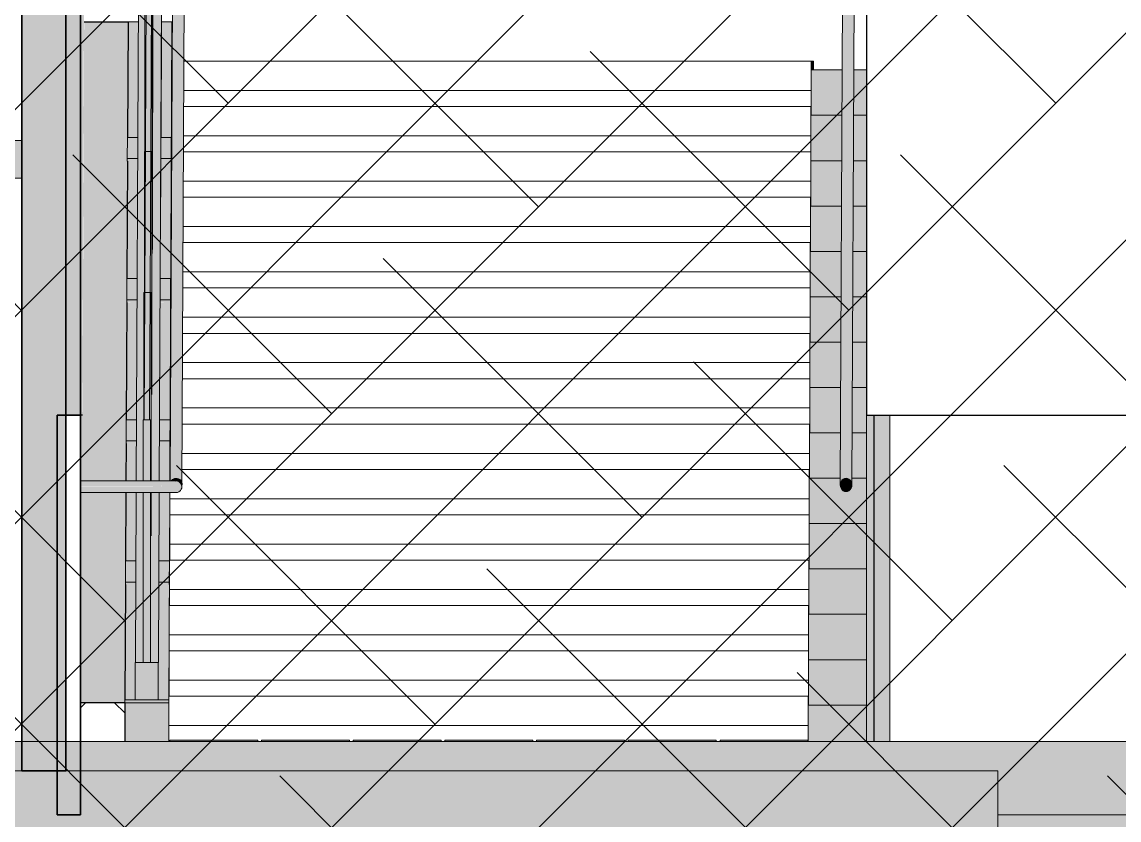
# Model space of a CAD drawing. Header units: millimetres. Extents: x 50357 to 985146, y 723188 to 1803594.
# Drawn here: x 857016 to 860766, y 730821 to 733548 of the extents above; entities that cross this region are included whole.
import ezdxf

# ---------------------------------------------------------------- set-up
doc = ezdxf.new("R2010")
doc.units = ezdxf.units.MM
doc.header["$LTSCALE"] = 3
doc.header["$MEASUREMENT"] = 0
for name, color, linetype, lineweight, true_color in [('A-FLOR', 7, 'Continuous', 5, 0x6e6e6e), ('A-FLOR-HRAL', 7, 'Continuous', 13, 0x6e6e6e), ('A-FLOR-LEVL', 7, 'Continuous', 13, 0x6e6e6e), ('A-FLOR-MCUT', 7, 'Continuous', 13, 0x6e6e6e), ('A-GENM', 7, 'Continuous', 13, 0x6e6e6e), ('A-WALL', 7, 'Continuous', 13, 0x6e6e6e), ('I-WALL', 7, 'Continuous', 25, 0x6e6e6e), ('Q-SPCQ', 7, 'Continuous', 13, 0x6e6e6e), ('S-BEAM', 7, 'Continuous', 13, 0x6e6e6e), ('S-STRS', 7, 'Continuous', 13, 0x6e6e6e)]:
    doc.layers.add(name, color=color, linetype=linetype, lineweight=lineweight, true_color=true_color)
doc.layers.add('A-WALL-PATT', color=111, linetype='Continuous', lineweight=25)
doc.layers.add('Hatch (HOR not under LTC submission)', color=252, linetype='Continuous', lineweight=35)

# ---------------------------------------------------------------- blocks, each defined once
blk = doc.blocks.new('AED_Tactile_Orientation_Line Base - AED_Tactile_Orientation_Line Base-V1-SEC D_2')
at = {"layer": 'Q-SPCQ'}
for p, q in [((-692826, 9225), (-692825.3, 9225)), ((-692826, 9220), (-692826, 9225)), ((-692825.3, 9225), (-692825.3, 9220)), ((-692825.3, 9220), (-692826, 9220))]:
    blk.add_line(p, q, dxfattribs=at)
blk = doc.blocks.new('AED_Tactile_Orientation_Line Base - AED_Tactile_Orientation_Line Base-V2-SEC D_2')
at = {"layer": 'Q-SPCQ'}
for points in [[(-694911.8, 6900), (-694718.5, 6900), (-694718.5, 6905), (-695018.5, 6905), (-695018.5, 6900), (-695002, 6900)], [(-694551.1, 6900), (-694405.2, 6900), (-694405.2, 6905), (-694705.2, 6905), (-694705.2, 6900), (-694641.3, 6900)], [(-694280.5, 6900), (-694091.9, 6900), (-694091.9, 6905), (-694391.9, 6905), (-694391.9, 6900), (-694370.7, 6900)], [(-693919.8, 6900), (-693778.5, 6900), (-693778.5, 6905), (-694078.5, 6905), (-694078.5, 6900), (-694010, 6900)], [(-693649.3, 6900), (-693465.2, 6900), (-693465.2, 6905), (-693765.2, 6905), (-693765.2, 6900), (-693739.5, 6900)], [(-693288.5, 6900), (-693151.9, 6900), (-693151.9, 6905), (-693451.9, 6905), (-693451.9, 6900), (-693378.7, 6900)], [(-693018, 6900), (-692838.5, 6900), (-692838.5, 6905), (-693138.5, 6905), (-693138.5, 6900), (-693108.2, 6900)]]:
    blk.add_hatch(color=256, dxfattribs=at).paths.add_polyline_path(points, flags=0)
for p, q in [((-695018.5, 6905), (-694718.5, 6905)), ((-695018.5, 6900), (-695018.5, 6905)), ((-694718.5, 6905), (-694717.8, 6905)), ((-694718.5, 6900), (-694718.5, 6905)), ((-694717.8, 6905), (-694717.8, 6900)), ((-694705.2, 6905), (-694405.2, 6905)), ((-694705.2, 6900), (-694705.2, 6905)), ((-694405.2, 6905), (-694404.4, 6905)), ((-694405.2, 6900), (-694405.2, 6905)), ((-694404.4, 6905), (-694404.4, 6900)), ((-694391.9, 6905), (-694091.9, 6905)), ((-694391.9, 6900), (-694391.9, 6905)), ((-694091.9, 6905), (-694091.1, 6905)), ((-694091.9, 6900), (-694091.9, 6905)), ((-694091.1, 6905), (-694091.1, 6900)), ((-694078.5, 6905), (-693778.5, 6905)), ((-694078.5, 6900), (-694078.5, 6905)), ((-693778.5, 6905), (-693777.8, 6905)), ((-693778.5, 6900), (-693778.5, 6905)), ((-693777.8, 6905), (-693777.8, 6900)), ((-693765.2, 6905), (-693465.2, 6905)), ((-693765.2, 6900), (-693765.2, 6905)), ((-693465.2, 6905), (-693464.4, 6905)), ((-693465.2, 6900), (-693465.2, 6905)), ((-693464.4, 6905), (-693464.4, 6900)), ((-693451.9, 6905), (-693151.9, 6905)), ((-693451.9, 6900), (-693451.9, 6905)), ((-693151.9, 6905), (-693151.1, 6905)), ((-693151.9, 6900), (-693151.9, 6905)), ((-693151.1, 6905), (-693151.1, 6900)), ((-693138.5, 6905), (-692838.5, 6905)), ((-693138.5, 6900), (-693138.5, 6905)), ((-692838.5, 6905), (-692837.8, 6905)), ((-692838.5, 6900), (-692838.5, 6905)), ((-692837.8, 6905), (-692837.8, 6900))]:
    blk.add_line(p, q, dxfattribs=at)
blk = doc.blocks.new('Structural Framing 8 - Structural Framing 8-3858547-SEC D_2')
at = {"layer": 'S-BEAM'}
h = blk.add_hatch(color=256, dxfattribs=at)
h.paths.add_polyline_path([(-695024.1, 7751.2), (-695024.1, 7750.8), (-695029.3, 7751)], flags=0)
h.paths.add_polyline_path([(-695022.3, 7033), (-695019.2, 7751), (-695036.7, 7751), (-695054.6, 7750.5), (-695055.7, 7517.9), (-695020.2, 7517.9), (-695020.6, 7436.7), (-695056, 7436.7), (-695057.9, 7043), (-695022.7, 7043), (-695022.7, 7033)], flags=0)
h.paths.add_polyline_path([(-695137, 7043), (-695135.9, 7342.2), (-695135.5, 7436.7), (-695170.4, 7436.7), (-695172.3, 7043)], flags=0)
h.paths.add_polyline_path([(-695135.1, 7517.9), (-695134, 7750.7), (-695169, 7750.7), (-695170.1, 7517.9), (-695136.7, 7517.9)], flags=0)
h.paths.add_polyline_path([(-695024.1, 7790.2), (-695018.8, 7790.7), (-695011.5, 9359), (-695047.1, 9359), (-695048.9, 8964.6), (-695013.9, 8964.6), (-695014.6, 8883.3), (-695049.3, 8883.3), (-695051.2, 8482.2), (-695016, 8482.2), (-695017.3, 8401.1), (-695051.5, 8400.1), (-695053.4, 8000), (-695018.1, 8000), (-695018.4, 7918.9), (-695053.8, 7918.9), (-695054.4, 7790.7), (-695030.7, 7790.3)], flags=0)
h.paths.add_polyline_path([(-695168.8, 7790.7), (-695133.8, 7790.7), (-695133.2, 7918.9), (-695168.2, 7918.9), (-695168.7, 7812.3)], flags=0)
h.paths.add_polyline_path([(-695136.7, 8000), (-695132.8, 8000), (-695131, 8401.1), (-695165.9, 8400.1), (-695167.8, 8000)], flags=0)
h.paths.add_polyline_path([(-695130.6, 8482.2), (-695128.7, 8883.3), (-695163.7, 8883.3), (-695165.6, 8482.2), (-695136.7, 8482.2)], flags=0)
h.paths.add_polyline_path([(-695128.4, 8964.6), (-695126.5, 9359), (-695161.5, 9359), (-695163.3, 8964.6), (-695136.7, 8964.6)], flags=0)
h = blk.add_hatch(color=256, dxfattribs=at)
h.paths.add_polyline_path([(-695022.1, 6900), (-695021.4, 7210), (-695020.7, 7210), (-695019.9, 7520), (-695019.2, 7520), (-695020.3, 7459.7), (-695022.3, 6900)], flags=0)
h.paths.add_polyline_path([(-695018.8, 7790.5), (-695018.5, 7790.7), (-695017.7, 7985), (-695017, 7985), (-695016.3, 8295), (-695015.6, 8295), (-695014.6, 8605), (-695014.1, 8605), (-695013.2, 8915), (-695012.7, 8915), (-695011.9, 9225), (-695011.5, 9225), (-695012.4, 9164.1), (-695018.8, 7790.7)], flags=0)
for p, q in [((-695163.3, 8964.6), (-695161.5, 9359)), ((-695126.5, 9359), (-695161.5, 9359)), ((-695011.5, 9359), (-695047.7, 9359)), ((-695011.5, 9359), (-695018.8, 7790.5)), ((-695165.6, 8482.2), (-695163.7, 8883.3)), ((-695167.8, 8000), (-695165.9, 8400.1)), ((-695168.8, 7790.7), (-695168.2, 7918.9)), ((-695170, 7518.5), (-695169, 7750.7)), ((-695019, 7751), (-695022.3, 7033)), ((-695172.3, 7043), (-695170.4, 7436.7))]:
    blk.add_line(p, q, dxfattribs=at)
blk = doc.blocks.new('Structural Framing 12 - Structural Framing 12-3859771-SEC D_2')
at = {"layer": 'S-BEAM'}
blk.add_hatch(color=256, dxfattribs=at).paths.add_polyline_path([(-696715.4, 8825), (-695524.3, 8825), (-695524.3, 8953.5), (-697896.8, 8953.5), (-697896.8, 8825), (-696805.6, 8825)], flags=0)
for p, q in [((-697896.8, 8953.5), (-695524.3, 8953.5)), ((-697896.8, 8825), (-695524.3, 8825))]:
    blk.add_line(p, q, dxfattribs=at)
blk = doc.blocks.new('PFC-Parallel Flange Channels - CHANNEL 100x200x25-4243455-SEC D_2')
at = {"layer": 'S-BEAM'}
for points in [[(-692819.5, 9195), (-692819.5, 9225), (-692820.9, 9225), (-692820.9, 9195)], [(-692821.2, 9195), (-692820.9, 9195), (-692821.2, 9213.9)]]:
    blk.add_hatch(color=256, dxfattribs=at).paths.add_polyline_path(points, flags=0)
for p, q in [((-692820.9, 9225), (-692821.2, 9225)), ((-692820.9, 9195), (-692820.9, 9225)), ((-692820.9, 9225), (-692819.5, 9225)), ((-692819.3, 9225), (-692819.5, 9225)), ((-692819.5, 9225), (-692819.5, 9195)), ((-692819.3, 9195), (-692819.3, 9225))]:
    blk.add_line(p, q, dxfattribs=at)
blk = doc.blocks.new('Ramp - Ramp-4140297-SEC D_2')
at = {"layer": 'A-FLOR-LEVL'}
h = blk.add_hatch(color=256, dxfattribs=at)
h.paths.add_polyline_path([(-695022.1, 6900), (-695021.4, 7210), (-695020.7, 7210), (-695019.9, 7520), (-695019.2, 7520), (-695020.3, 7459.7), (-695022.3, 6900)], flags=0)
h.paths.add_polyline_path([(-695018.7, 7790.5), (-695018.5, 7790.7), (-695017.7, 7985), (-695017, 7985), (-695016.3, 8295), (-695015.6, 8295), (-695014.6, 8605), (-695014.1, 8605), (-695013.4, 8915), (-695012.7, 8915), (-695011.9, 9225), (-695011.4, 9225), (-695012.5, 9125), (-695018.7, 7790.7)], flags=0)
blk.add_line((-695011.4, 9358.5), (-695011, 9358.5), dxfattribs=at)
blk = doc.blocks.new('Top Rail Type - Top Rail_Internal_-4140325-SEC D_2')
at = {"layer": 'A-FLOR-HRAL'}
h = blk.add_hatch(color=256, dxfattribs=at)
h.paths.add_polyline_path([(-694977.2, 7781.9), (-694967.1, 10109.7), (-694969.1, 10114.5), (-694972.3, 10118.6), (-694976.4, 10121.8), (-694981.3, 10123.8), (-694986.4, 10124.5), (-694991.6, 10123.8), (-694996.4, 10121.8), (-695002, 10116.8), (-695003.8, 10114.5), (-695005.7, 10109.7), (-695006.4, 10104.4), (-695016.6, 7790.6), (-695014.2, 7791), (-695011.4, 7794.2), (-695003.9, 7798.2), (-695000.3, 7799), (-694994.3, 7799), (-694990.6, 7798.2), (-694985.7, 7795.9), (-694983.1, 7794.2), (-694978.5, 7787.6), (-694977.9, 7786.4)], flags=0)
h.paths.add_polyline_path([(-694992.1, 7799), (-694992.1, 7799.3), (-694992, 7812.3)], flags=0)
blk.add_hatch(color=256, dxfattribs=at).paths.add_polyline_path([(-694977.9, 7771), (-694978.1, 7776.2), (-694981.4, 7782.6), (-694986.7, 7787.6), (-694990.9, 7789.5), (-694996.2, 7790.6), (-694989.7, 7788.8), (-694984.9, 7785.8), (-694981.2, 7781.6), (-694979, 7777.2), (-694977.9, 7771.6)], flags=0)
for p, q in [((-695006.4, 10104.6), (-695017.2, 7790.5)), ((-694977.3, 7776), (-694966.4, 10104.4)), ((-695011.4, 7792.3), (-695012.6, 7790.8)), ((-695007.3, 7795.9), (-695011.4, 7792.3)), ((-695002.4, 7798.2), (-695007.3, 7795.9)), ((-694997.3, 7799), (-695002.4, 7798.2)), ((-694992.1, 7798.2), (-694997.3, 7799)), ((-694987.3, 7795.9), (-694992.1, 7798.2)), ((-694983.1, 7792.3), (-694987.3, 7795.9)), ((-694980, 7787.6), (-694983.1, 7792.3)), ((-694977.8, 7771), (-694977.5, 7773))]:
    blk.add_line(p, q, dxfattribs=at)
blk = doc.blocks.new('Railing - Railing-4140504-SEC D_2')
at = {"layer": 'A-FLOR-HRAL'}
for points in [[(-692727.7, 7777.1), (-692727, 7783.1), (-692725, 7788.6), (-692721.8, 7793.3), (-692717.7, 7796.9), (-692712.9, 7799.2), (-692707.7, 7800), (-692702.5, 7799.2), (-692697.7, 7796.9), (-692693.6, 7793.3), (-692690.4, 7788.6), (-692688.4, 7783.1), (-692687.7, 7777.1), (-692677.5, 10110.2), (-692679.5, 10115), (-692682.7, 10119.1), (-692686.8, 10122.3), (-692691.6, 10124.3), (-692696.8, 10125), (-692702.4, 10124.2), (-692706.8, 10122.3), (-692711, 10119.1), (-692714.1, 10115), (-692716.1, 10110.2), (-692716.8, 10104.4), (-692727.5, 7812.3)], [(-692707.7, 7754.3), (-692702.5, 7755.1), (-692697.7, 7757.3), (-692693.6, 7761), (-692690.4, 7765.7), (-692688.4, 7771.2), (-692687.7, 7777.1), (-692688.4, 7783.1), (-692690.4, 7788.6), (-692693.6, 7793.3), (-692697.7, 7796.9), (-692702.5, 7799.2), (-692707.7, 7800), (-692712.9, 7799.2), (-692717.7, 7796.9), (-692721.8, 7793.3), (-692725, 7788.6), (-692727, 7783.1), (-692727.7, 7777.1), (-692727, 7771.2), (-692725, 7765.7), (-692721.8, 7761), (-692717.7, 7757.3), (-692712.9, 7755.1)]]:
    blk.add_hatch(color=256, dxfattribs=at).paths.add_polyline_path(points, flags=0)
for p, q in [((-692716.8, 10105.1), (-692727.7, 7777.3)), ((-692687.7, 7777), (-692676.8, 10104.9))]:
    blk.add_line(p, q, dxfattribs=at)
at = {"layer": 'A-FLOR-HRAL', "flags": 128}
for points in [[(-692687.7, 7777.1), (-692688.4, 7783.1), (-692690.4, 7788.6), (-692693.6, 7793.3), (-692697.7, 7796.9), (-692702.5, 7799.2), (-692707.7, 7800), (-692712.9, 7799.2), (-692717.7, 7796.9), (-692721.8, 7793.3), (-692725, 7788.6), (-692727, 7783.1), (-692727.7, 7777.1)], [(-692727.7, 7777.1), (-692727, 7771.2), (-692725, 7765.7), (-692721.8, 7761), (-692717.7, 7757.3), (-692712.9, 7755.1), (-692707.7, 7754.3), (-692702.5, 7755.1), (-692697.7, 7757.3), (-692693.6, 7761), (-692690.4, 7765.7), (-692688.4, 7771.2), (-692687.7, 7777.1)]]:
    blk.add_lwpolyline(points, dxfattribs=at)
blk = doc.blocks.new('Top Rail Type - Top Rail_Internal_-4140522-SEC D_2')
at = {"layer": 'A-FLOR-HRAL'}
for points in [[(-692727.7, 7777.1), (-692727, 7783.1), (-692725, 7788.6), (-692721.8, 7793.3), (-692717.7, 7796.9), (-692712.9, 7799.2), (-692707.7, 7800), (-692702.5, 7799.2), (-692697.7, 7796.9), (-692693.6, 7793.3), (-692690.4, 7788.6), (-692688.4, 7783.1), (-692687.7, 7777.1), (-692677.5, 10110.2), (-692679.5, 10115), (-692682.7, 10119.1), (-692686.8, 10122.3), (-692691.6, 10124.3), (-692696.8, 10125), (-692702.4, 10124.2), (-692706.8, 10122.3), (-692711, 10119.1), (-692714.1, 10115), (-692716.1, 10110.2), (-692716.8, 10104.4), (-692727.5, 7812.3)], [(-692707.7, 7754.3), (-692702.5, 7755.1), (-692697.7, 7757.3), (-692693.6, 7761), (-692690.4, 7765.7), (-692688.4, 7771.2), (-692687.7, 7777.1), (-692688.4, 7783.1), (-692690.4, 7788.6), (-692693.6, 7793.3), (-692697.7, 7796.9), (-692702.5, 7799.2), (-692707.7, 7800), (-692712.9, 7799.2), (-692717.7, 7796.9), (-692721.8, 7793.3), (-692725, 7788.6), (-692727, 7783.1), (-692727.7, 7777.1), (-692727, 7771.2), (-692725, 7765.7), (-692721.8, 7761), (-692717.7, 7757.3), (-692712.9, 7755.1)]]:
    blk.add_hatch(color=256, dxfattribs=at).paths.add_polyline_path(points, flags=0)
for p, q in [((-692716.8, 10105.1), (-692727.7, 7777.3)), ((-692687.7, 7777), (-692676.8, 10104.9))]:
    blk.add_line(p, q, dxfattribs=at)
at = {"layer": 'A-FLOR-HRAL', "flags": 128}
for points in [[(-692687.7, 7777.1), (-692688.4, 7783.1), (-692690.4, 7788.6), (-692693.6, 7793.3), (-692697.7, 7796.9), (-692702.5, 7799.2), (-692707.7, 7800), (-692712.9, 7799.2), (-692717.7, 7796.9), (-692721.8, 7793.3), (-692725, 7788.6), (-692727, 7783.1), (-692727.7, 7777.1)], [(-692727.7, 7777.1), (-692727, 7771.2), (-692725, 7765.7), (-692721.8, 7761), (-692717.7, 7757.3), (-692712.9, 7755.1), (-692707.7, 7754.3), (-692702.5, 7755.1), (-692697.7, 7757.3), (-692693.6, 7761), (-692690.4, 7765.7), (-692688.4, 7771.2), (-692687.7, 7777.1)]]:
    blk.add_lwpolyline(points, dxfattribs=at)
blk = doc.blocks.new('Stair Inner Balustrade_GF - Stair Inner Balustrade_GF-4153162-SEC D_2')
at = {"layer": 'A-FLOR-HRAL'}
h = blk.add_hatch(color=256, dxfattribs=at)
h.paths.add_polyline_path([(-695106.1, 8000), (-695088.6, 8000), (-695086.5, 8434.2), (-695104, 8434.2), (-695105.8, 8047.4)], flags=0)
h.paths.add_polyline_path([(-695092.2, 8434.3), (-695086.5, 8434.3), (-695079.8, 9880.8), (-695097.3, 9880.8), (-695104, 8434.3)], flags=0)
h.paths.add_polyline_path([(-695079.8, 9881), (-695077.7, 10325), (-695095.2, 10325), (-695097.3, 9881), (-695092.2, 9881)], flags=0)
h = blk.add_hatch(color=256, dxfattribs=at)
h.paths.add_polyline_path([(-695088.6, 8000), (-695086.5, 8000), (-695087.5, 8223.7), (-695088.3, 8047.4)], flags=0)
h.paths.add_polyline_path([(-695085.3, 8434.3), (-695084.3, 8434.3), (-695085.3, 8693.9), (-695086.5, 8434.3)], flags=0)
h.paths.add_polyline_path([(-695084.3, 8916.4), (-695082, 8916.4), (-695082, 9398.6), (-695079.8, 9399.2), (-695080.9, 9634.3), (-695084.2, 8929)], flags=0)
h.paths.add_polyline_path([(-695077.7, 9881), (-695078.8, 10104.4), (-695079.8, 9881)], flags=0)
for p, q in [((-695097.3, 9881), (-695095.2, 10325)), ((-695095.2, 10325), (-695077.7, 10325)), ((-695077.7, 10325), (-695079.8, 9881)), ((-695104, 8434.3), (-695097.3, 9880.8)), ((-695079.8, 9880.8), (-695086.5, 8434.3)), ((-695106.1, 8000), (-695104, 8434.2)), ((-695086.5, 8434.2), (-695088.6, 8000))]:
    blk.add_line(p, q, dxfattribs=at)
blk = doc.blocks.new('Stair Inner Balustrade_Aluminium_GF - Stair Inner Balustrade_Aluminium_GF-4153874-SEC D_2')
at = {"layer": 'A-FLOR-HRAL'}
h = blk.add_hatch(color=256, dxfattribs=at)
h.paths.add_polyline_path([(-695136.7, 7170.1), (-695110.2, 7170.1), (-695110.2, 7750.7), (-695134, 7750.7), (-695136.5, 7224.6)], flags=0)
h.paths.add_polyline_path([(-695085.2, 7170.1), (-695057.9, 7170.1), (-695055.2, 7750.7), (-695082.9, 7750.7), (-695082.9, 7603.3), (-695085.2, 7603.3), (-695085.2, 7224.6)], flags=0)
h.paths.add_polyline_path([(-695133.8, 7790.7), (-695110.2, 7790.7), (-695110.2, 8000), (-695107.9, 8000), (-695107.9, 8434.3), (-695105.8, 8434.3), (-695105.8, 8916.4), (-695103.7, 8916.4), (-695103.7, 9398.6), (-695101.6, 9399.2), (-695101.6, 9479), (-695126, 9479), (-695133.7, 7812.3)], flags=0)
h.paths.add_polyline_path([(-695082.9, 7790.7), (-695055, 7790.7), (-695047.2, 9479), (-695076.5, 9479), (-695076.6, 9050), (-695078.6, 9050), (-695078.7, 8567.8), (-695080.7, 8567.8), (-695080.8, 8085.6), (-695082.9, 8085.6), (-695082.9, 7812.3)], flags=0)
for points in [[(-695092.2, 7043), (-695058.2, 7043), (-695058.2, 7170.1), (-695137, 7170.1), (-695137, 7043)], [(-695057.9, 7043), (-695057.9, 7043), (-695058.1, 7043)]]:
    blk.add_hatch(color=256, dxfattribs=at).paths.add_polyline_path(points, flags=0)
for p, q in [((-695133.8, 7790.7), (-695126, 9479)), ((-695101.6, 9479), (-695126, 9479)), ((-695047.2, 9479), (-695076.6, 9479)), ((-695047.2, 9479), (-695055, 7790.7)), ((-695047.1, 9479), (-695047.2, 9479)), ((-695047.1, 9359), (-695047.1, 9479)), ((-695048.9, 8964.6), (-695047.1, 9359)), ((-695050.4, 8635.1), (-695049.3, 8883.3)), ((-695136.7, 7170.1), (-695134, 7750.9)), ((-695055.2, 7750.7), (-695057.9, 7170.1)), ((-695137, 7043), (-695137, 7170.1)), ((-695137, 7170.1), (-695058.2, 7170.1)), ((-695057.9, 7170.1), (-695058.2, 7170.1)), ((-695058.2, 7170.1), (-695058.2, 7043))]:
    blk.add_line(p, q, dxfattribs=at)
blk = doc.blocks.new('Generic Models 11 - Generic Models 11-4241831-SEC D_2')
at = {"layer": 'A-GENM'}
h = blk.add_hatch(color=256, dxfattribs=at)
h.paths.add_polyline_path([(-692637.6, 9040), (-692637.6, 9195), (-692681.1, 9195), (-692681.8, 9040), (-692657.3, 9040)], flags=0)
h.paths.add_polyline_path([(-692826.9, 9040), (-692721.8, 9040), (-692721.8, 9195), (-692826.9, 9195), (-692826.9, 9070)], flags=0)
h = blk.add_hatch(color=256, dxfattribs=at)
h.paths.add_polyline_path([(-692637.6, 8885), (-692637.6, 9040), (-692681.8, 9040), (-692682.5, 8885), (-692657.3, 8885)], flags=0)
h.paths.add_polyline_path([(-692747.5, 8885), (-692722.5, 8885), (-692721.8, 9040), (-692827.7, 9040), (-692827.7, 8885)], flags=0)
h = blk.add_hatch(color=256, dxfattribs=at)
h.paths.add_polyline_path([(-692828.4, 8730), (-692723.2, 8730), (-692722.5, 8885), (-692828.4, 8885), (-692828.4, 8752.7)], flags=0)
h.paths.add_polyline_path([(-692657.3, 8730), (-692637.6, 8730), (-692637.6, 8885), (-692682.5, 8885), (-692682.7, 8730), (-692676.8, 8730)], flags=0)
h = blk.add_hatch(color=256, dxfattribs=at)
h.paths.add_polyline_path([(-692829.1, 8575), (-692724, 8575), (-692723.2, 8730), (-692829.1, 8730), (-692829.1, 8605)], flags=0)
h.paths.add_polyline_path([(-692676.8, 8575), (-692637.6, 8575), (-692637.6, 8730), (-692683.2, 8730), (-692684, 8575), (-692677.5, 8575)], flags=0)
h = blk.add_hatch(color=256, dxfattribs=at)
h.paths.add_polyline_path([(-692657.3, 8420), (-692637.6, 8420), (-692637.6, 8575), (-692684, 8575), (-692684.7, 8420), (-692676.8, 8420)], flags=0)
h.paths.add_polyline_path([(-692747.5, 8420), (-692724.7, 8420), (-692725, 8575), (-692829.9, 8575), (-692829.9, 8420)], flags=0)
h = blk.add_hatch(color=256, dxfattribs=at)
h.paths.add_polyline_path([(-692830.6, 8265), (-692725.4, 8265), (-692725, 8420), (-692830.6, 8420), (-692830.6, 8282.5)], flags=0)
h.paths.add_polyline_path([(-692676.8, 8265), (-692637.6, 8265), (-692637.6, 8420), (-692684.7, 8420), (-692685.4, 8265), (-692677.5, 8265)], flags=0)
h = blk.add_hatch(color=256, dxfattribs=at)
h.paths.add_polyline_path([(-692726.1, 8110), (-692725.4, 8265), (-692831.3, 8265), (-692831.3, 8110), (-692727, 8110)], flags=0)
h.paths.add_polyline_path([(-692657.3, 8110), (-692637.6, 8110), (-692637.6, 8265), (-692685.4, 8265), (-692686.1, 8110), (-692676.8, 8110)], flags=0)
h = blk.add_hatch(color=256, dxfattribs=at)
h.paths.add_polyline_path([(-692637.6, 7955), (-692637.6, 8110), (-692686.1, 8110), (-692686.8, 7955), (-692657.3, 7955)], flags=0)
h.paths.add_polyline_path([(-692747.5, 7955), (-692726.9, 7955), (-692727, 8110), (-692832, 8110), (-692832, 7955)], flags=0)
h = blk.add_hatch(color=256, dxfattribs=at)
h.paths.add_polyline_path([(-692832.8, 7800), (-692727.6, 7800), (-692727.7, 7955), (-692832.8, 7955), (-692832.8, 7812.3)], flags=0)
h.paths.add_polyline_path([(-692637.6, 7800), (-692637.6, 7955), (-692686.9, 7955), (-692686.8, 7800), (-692657.3, 7800)], flags=0)
for points in [[(-692833.5, 7645), (-692637.6, 7645), (-692637.6, 7800), (-692687.6, 7799.2), (-692688.4, 7771.2), (-692691.6, 7763.8), (-692693.6, 7761), (-692697.7, 7757.3), (-692702.5, 7755.1), (-692707.7, 7754.3), (-692712.9, 7755.1), (-692717.7, 7757.3), (-692721.8, 7761), (-692725, 7765.7), (-692727, 7771.2), (-692727.7, 7783.1), (-692727.7, 7800), (-692833.5, 7800), (-692833.5, 7675)], [(-692657.3, 7490), (-692637.6, 7490), (-692637.6, 7645), (-692834.2, 7645), (-692834.2, 7490), (-692747.5, 7490)], [(-692834.9, 7335), (-692637.6, 7335), (-692637.6, 7490), (-692834.9, 7490), (-692834.9, 7342.2)], [(-692835.7, 7180), (-692637.6, 7180), (-692637.6, 7335), (-692835.7, 7335), (-692835.7, 7210)], [(-692637.6, 7025), (-692637.6, 7180), (-692836.4, 7180), (-692836.4, 7025), (-692657.3, 7025)], [(-692657.3, 6900), (-692637.6, 6900), (-692637.6, 7025), (-692837.1, 7025), (-692837.1, 6900), (-692747.5, 6900)]]:
    blk.add_hatch(color=256, dxfattribs=at).paths.add_polyline_path(points, flags=0)
for p, q in [((-692826.9, 9040), (-692826.9, 9195)), ((-692721.1, 9195), (-692826.9, 9195)), ((-692637.6, 9195), (-692681.1, 9195)), ((-692827.7, 8885), (-692827.7, 9040)), ((-692721.8, 9040), (-692827.7, 9040)), ((-692637.6, 9040), (-692681.8, 9040)), ((-692828.4, 8730), (-692828.4, 8885)), ((-692722.5, 8885), (-692828.4, 8885)), ((-692637.6, 8885), (-692682.5, 8885)), ((-692829.1, 8575), (-692829.1, 8730)), ((-692723.2, 8730), (-692829.1, 8730)), ((-692637.6, 8730), (-692683.2, 8730)), ((-692829.9, 8420), (-692829.9, 8575)), ((-692724, 8575), (-692829.9, 8575)), ((-692637.6, 8575), (-692684, 8575)), ((-692830.6, 8265), (-692830.6, 8420)), ((-692724.7, 8420), (-692830.6, 8420)), ((-692637.6, 8420), (-692684.7, 8420)), ((-692831.3, 8110), (-692831.3, 8265)), ((-692725.4, 8265), (-692831.3, 8265)), ((-692637.6, 8265), (-692685.4, 8265)), ((-692832, 7955), (-692832, 8110)), ((-692726.1, 8110), (-692832, 8110)), ((-692637.6, 8110), (-692686.1, 8110)), ((-692832.8, 7800), (-692832.8, 7955)), ((-692726.9, 7955), (-692832.8, 7955)), ((-692637.6, 7955), (-692686.9, 7955)), ((-692833.5, 7645), (-692833.5, 7800)), ((-692727.6, 7800), (-692833.5, 7800)), ((-692637.6, 7800), (-692687.6, 7800)), ((-692834.2, 7490), (-692834.2, 7645)), ((-692637.6, 7645), (-692834.2, 7645)), ((-692834.9, 7335), (-692834.9, 7490)), ((-692637.6, 7490), (-692834.9, 7490)), ((-692835.7, 7180), (-692835.7, 7335)), ((-692637.6, 7335), (-692835.7, 7335)), ((-692836.4, 7025), (-692836.4, 7180)), ((-692637.6, 7180), (-692836.4, 7180)), ((-692837.1, 6900), (-692837.1, 7025)), ((-692637.6, 7025), (-692837.1, 7025))]:
    blk.add_line(p, q, dxfattribs=at)
blk = doc.blocks.new('Walls 3 - Walls 3-4343406-SEC D_2')
at = {"layer": 'A-WALL'}
blk.add_hatch(color=256, dxfattribs=at).paths.add_polyline_path([(-692557.6, 6900), (-692557.6, 8015), (-692637.6, 8015), (-692637.6, 6900), (-692567.1, 6900)], flags=0)
for p, q in [((-692637.6, 6900), (-692637.6, 8015)), ((-692557.6, 8015), (-692637.6, 8015)), ((-692557.6, 8015), (-692557.6, 6900))]:
    blk.add_line(p, q, dxfattribs=at)
blk = doc.blocks.new('LIFT TOWER POST_1 - LIFT TOWER POST_1-4925067-SEC D_2')
at = {"layer": 'A-FLOR-HRAL'}
h = blk.add_hatch(color=256, dxfattribs=at)
h.paths.add_polyline_path([(-695085.2, 7170.1), (-695085.2, 7750.7), (-695110.2, 7750.7), (-695110.2, 7170.1), (-695092.2, 7170.1)], flags=0)
h.paths.add_polyline_path([(-695085.2, 7790.7), (-695085.2, 8000), (-695110.2, 8000), (-695110.2, 7790.7), (-695092.2, 7790.7)], flags=0)
blk.add_hatch(color=256, dxfattribs=at).paths.add_polyline_path([(-695022.7, 7033), (-695022.7, 7043), (-695172.7, 7043), (-695172.7, 7033), (-695092.2, 7033)], flags=0)
for p, q in [((-695110.2, 8000), (-695085.2, 8000)), ((-695110.2, 7790.7), (-695110.2, 8000)), ((-695085.2, 7790.7), (-695085.2, 8000)), ((-695110.2, 7170.1), (-695110.2, 7750.8)), ((-695085.2, 7170.1), (-695085.2, 7750.8)), ((-695172.7, 7043), (-695022.7, 7043)), ((-695172.7, 7033), (-695172.7, 7043)), ((-695022.7, 7033), (-695022.7, 7043))]:
    blk.add_line(p, q, dxfattribs=at)
blk = doc.blocks.new('LIFT TOWER POST_14 - LIFT TOWER POST_1-4928847-SEC D_2')
at = {"layer": 'A-FLOR-HRAL'}
h = blk.add_hatch(color=256, dxfattribs=at)
h.paths.add_polyline_path([(-695082.9, 7603.3), (-695082.9, 7750.7), (-695085.2, 7750.7), (-695085.2, 7603.3)], flags=0)
h.paths.add_polyline_path([(-695082.9, 7790.7), (-695082.9, 8434.3), (-695107.9, 8434.2), (-695107.9, 8000), (-695106.1, 8000), (-695104, 8434.2), (-695086.5, 8434.2), (-695086.5, 8000), (-695085.2, 8000), (-695085.2, 7790.7)], flags=0)
h = blk.add_hatch(color=256, dxfattribs=at)
h.paths.add_polyline_path([(-695170.6, 7445.3), (-695135.4, 7445.3), (-695135.1, 7517.9), (-695170.2, 7517.9), (-695170.5, 7459.7)], flags=0)
h.paths.add_polyline_path([(-695056, 7445.3), (-695020.6, 7445.3), (-695020.2, 7517.9), (-695055.7, 7517.9), (-695056, 7459.7)], flags=0)
h = blk.add_hatch(color=256, dxfattribs=at)
h.paths.add_polyline_path([(-695170.6, 7436.7), (-695135.5, 7436.7), (-695135.4, 7445.3), (-695170.6, 7445.3)], flags=0)
h.paths.add_polyline_path([(-695022.3, 7436.7), (-695020.6, 7436.7), (-695021.2, 7445.3), (-695056, 7445.3), (-695056, 7436.7), (-695022.3, 7436.7)], flags=0)
for p, q in [((-695107.9, 8434.3), (-695082.9, 8434.3)), ((-695107.9, 8000), (-695107.9, 8434.3)), ((-695082.9, 8434.3), (-695082.9, 8434.3)), ((-695082.9, 8434.3), (-695082.9, 7790.7)), ((-695082.9, 7790.7), (-695082.9, 8434.3)), ((-695082.9, 7750.8), (-695082.9, 7617.3)), ((-695082.9, 7603.3), (-695082.9, 7750.8)), ((-695170.2, 7517.9), (-695170.6, 7445.3)), ((-695135.1, 7517.9), (-695170.2, 7517.9)), ((-695020.2, 7517.9), (-695056.3, 7517.9)), ((-695020.6, 7445.3), (-695020.2, 7517.9)), ((-695020.2, 7509.1), (-695020.2, 7517.9)), ((-695170.6, 7445.3), (-695135.4, 7445.3)), ((-695170.6, 7436.6), (-695170.6, 7445.3)), ((-695056.6, 7445.3), (-695020.6, 7445.3)), ((-695020.6, 7436.6), (-695020.6, 7445.3))]:
    blk.add_line(p, q, dxfattribs=at)
blk = doc.blocks.new('LIFT TOWER POST_18 - LIFT TOWER POST_1-4928894-SEC D_2')
at = {"layer": 'A-FLOR-HRAL'}
h = blk.add_hatch(color=256, dxfattribs=at)
h.paths.add_polyline_path([(-695080.8, 8085.6), (-695080.8, 8916.4), (-695084.3, 8916.4), (-695084.3, 8434.3), (-695082.9, 8434.3), (-695082.9, 8085.6)], flags=0)
h.paths.add_polyline_path([(-695104, 8434.3), (-695101.8, 8916.4), (-695105.8, 8916.4), (-695105.8, 8434.3)], flags=0)
blk.add_hatch(color=256, dxfattribs=at).paths.add_polyline_path([(-695080.8, 8085.6), (-695080.7, 8341.3), (-695080.8, 8106.2)], flags=0)
h = blk.add_hatch(color=256, dxfattribs=at)
h.paths.add_polyline_path([(-695168.5, 7927.5), (-695133.2, 7927.5), (-695132.8, 8000), (-695168.1, 8000), (-695168.4, 7929.9)], flags=0)
h.paths.add_polyline_path([(-695053.8, 7927.5), (-695018.5, 7927.5), (-695018.1, 8000), (-695053.5, 8000), (-695053.8, 7929.9)], flags=0)
h = blk.add_hatch(color=256, dxfattribs=at)
h.paths.add_polyline_path([(-695168.4, 7918.9), (-695133.2, 7918.9), (-695133.2, 7927.5), (-695168.5, 7927.5)], flags=0)
h.paths.add_polyline_path([(-695018.4, 7918.9), (-695018.5, 7927.5), (-695053.8, 7927.5), (-695053.8, 7918.9), (-695021.2, 7918.9)], flags=0)
for p, q in [((-695105.8, 8916.4), (-695080.8, 8916.4)), ((-695105.8, 8434.3), (-695105.8, 8916.4)), ((-695080.8, 8916.4), (-695080.7, 8916.4)), ((-695080.8, 8085.6), (-695080.8, 8916.4)), ((-695080.7, 8916.4), (-695080.7, 8099.5)), ((-695168.1, 8000), (-695168.5, 7927.5)), ((-695132.8, 8000), (-695168.1, 8000)), ((-695018.1, 8000), (-695054, 8000)), ((-695018.5, 7927.5), (-695018.1, 8000)), ((-695018.1, 7991.2), (-695018.1, 8000)), ((-695168.5, 7927.5), (-695133.2, 7927.5)), ((-695168.4, 7918.7), (-695168.5, 7927.5)), ((-695054.4, 7927.5), (-695018.5, 7927.5)), ((-695018.4, 7918.7), (-695018.5, 7927.5))]:
    blk.add_line(p, q, dxfattribs=at)
blk = doc.blocks.new('LIFT TOWER POST_15 - LIFT TOWER POST_1-4928989-SEC D_2')
at = {"layer": 'A-FLOR-HRAL'}
h = blk.add_hatch(color=256, dxfattribs=at)
h.paths.add_polyline_path([(-695078.7, 8567.8), (-695078.7, 9398.6), (-695082, 9398.6), (-695082, 8916.4), (-695080.7, 8916.4), (-695080.7, 8567.8)], flags=0)
h.paths.add_polyline_path([(-695101.8, 8916.4), (-695099.6, 9398.6), (-695103.7, 9398.6), (-695103.7, 8916.4)], flags=0)
blk.add_hatch(color=256, dxfattribs=at).paths.add_polyline_path([(-695078.7, 8567.8), (-695078.6, 8811.5), (-695078.7, 8576.4)], flags=0)
h = blk.add_hatch(color=256, dxfattribs=at)
h.paths.add_polyline_path([(-695166.3, 8409.7), (-695130.9, 8409.7), (-695130.6, 8482.2), (-695166, 8482.2), (-695166.1, 8458.8)], flags=0)
h.paths.add_polyline_path([(-695051.5, 8409.7), (-695016.3, 8409.7), (-695016.6, 8482.2), (-695051.2, 8482.2), (-695051.3, 8458.8)], flags=0)
h = blk.add_hatch(color=256, dxfattribs=at)
h.paths.add_polyline_path([(-695166.3, 8401.1), (-695131, 8401.1), (-695130.9, 8409.7), (-695166.3, 8409.7)], flags=0)
h.paths.add_polyline_path([(-695017.3, 8401.1), (-695016.3, 8401.1), (-695017.3, 8409.7), (-695051.5, 8409.7), (-695051.5, 8401.1), (-695021.2, 8401.1)], flags=0)
for p, q in [((-695103.7, 9398.6), (-695082, 9398.6)), ((-695103.7, 8916.4), (-695103.7, 9398.6)), ((-695082, 9398.6), (-695078.7, 9398.6)), ((-695078.7, 9398.6), (-695078.6, 9398.6)), ((-695078.7, 8567.8), (-695078.7, 9398.6)), ((-695078.6, 9398.6), (-695078.6, 8581.7)), ((-695166, 8482.2), (-695166.3, 8409.7)), ((-695130.6, 8482.2), (-695166, 8482.2)), ((-695016, 8482.2), (-695051.8, 8482.2)), ((-695016.3, 8409.7), (-695016, 8482.2)), ((-695016, 8473.5), (-695016, 8482.2)), ((-695166.3, 8409.7), (-695130.9, 8409.7)), ((-695166.3, 8400.9), (-695166.3, 8409.7)), ((-695052.1, 8409.7), (-695016.3, 8409.7)), ((-695016.3, 8400.9), (-695016.3, 8409.7))]:
    blk.add_line(p, q, dxfattribs=at)
blk = doc.blocks.new('LIFT TOWER POST_16 - LIFT TOWER POST_1-4929037-SEC D_2')
at = {"layer": 'A-FLOR-HRAL'}
for points in [[(-695076.6, 9050), (-695076.6, 9881), (-695101.6, 9880.8), (-695101.6, 9398.6), (-695099.5, 9399.2), (-695097.3, 9880.8), (-695079.8, 9880.8), (-695078.7, 9398.6), (-695078.6, 9398.6), (-695077.7, 9050)], [(-695076.6, 9050), (-695076.5, 9281.6), (-695076.6, 9105.3)]]:
    blk.add_hatch(color=256, dxfattribs=at).paths.add_polyline_path(points, flags=0)
h = blk.add_hatch(color=256, dxfattribs=at)
h.paths.add_polyline_path([(-695164.2, 8892), (-695128.7, 8892), (-695128.4, 8964.6), (-695163.9, 8964.6), (-695164.1, 8929)], flags=0)
h.paths.add_polyline_path([(-695049.3, 8892), (-695014.2, 8892), (-695014.6, 8964.6), (-695049, 8964.6), (-695049.1, 8929)], flags=0)
h = blk.add_hatch(color=256, dxfattribs=at)
h.paths.add_polyline_path([(-695164.2, 8883.3), (-695128.7, 8883.3), (-695128.7, 8892), (-695164.2, 8892)], flags=0)
h.paths.add_polyline_path([(-695014.6, 8883.3), (-695014.2, 8883.3), (-695014.6, 8892), (-695049.3, 8892), (-695049.3, 8883.3), (-695016.6, 8883.3)], flags=0)
for p, q in [((-695101.6, 9881), (-695076.6, 9881)), ((-695101.6, 9399.2), (-695101.6, 9881)), ((-695076.6, 9881), (-695076.5, 9881)), ((-695076.6, 9050), (-695076.6, 9881)), ((-695076.5, 9881), (-695076.5, 9063.9)), ((-695163.9, 8964.6), (-695164.2, 8892)), ((-695128.4, 8964.6), (-695163.9, 8964.6)), ((-695013.9, 8964.6), (-695049.6, 8964.6)), ((-695014.2, 8892), (-695013.9, 8964.6)), ((-695013.9, 8955.8), (-695013.9, 8964.6)), ((-695164.2, 8892), (-695128.7, 8892)), ((-695164.2, 8883.3), (-695164.2, 8892)), ((-695049.9, 8892), (-695014.2, 8892)), ((-695014.2, 8883.3), (-695014.2, 8892))]:
    blk.add_line(p, q, dxfattribs=at)
blk = doc.blocks.new('GF Railing - GF Railing-4951402-SEC D_2')
at = {"layer": 'A-FLOR-HRAL'}
blk.add_hatch(color=256, dxfattribs=at).paths.add_polyline_path([(-694977.3, 7770.7), (-694978, 7786.4), (-694978.5, 7787.6), (-694979.9, 7788.4), (-694980.9, 7788.9), (-694983.9, 7793), (-694987.8, 7796.2), (-694992.4, 7798.3), (-694997.3, 7799), (-695003.8, 7797.6), (-695007.3, 7795.9), (-695012, 7790.6), (-694990.9, 7789.5), (-694983.8, 7785.3), (-694980.5, 7781.4), (-694978.5, 7777.1), (-694977.8, 7774.6)], flags=0)
h = blk.add_hatch(color=256, dxfattribs=at)
h.paths.add_polyline_path([(-694988.1, 7753.3), (-694984.3, 7756.1), (-694981.2, 7759.8), (-694979, 7764.2), (-694977.9, 7769.7), (-694977.9, 7771.7), (-694979, 7777.2), (-694982.9, 7783.8), (-694987.2, 7787.6), (-694983.3, 7783.5), (-694981.7, 7781.4), (-694980.6, 7780.7), (-694978.5, 7774.8), (-694978.5, 7766.6), (-694979.2, 7764.2), (-694981.7, 7760.1), (-694983.3, 7758), (-694985, 7755.6), (-694987.9, 7753.4)], flags=0)
h.paths.add_polyline_path([(-694997.8, 7750.7), (-694989.7, 7752.6), (-694995.7, 7751), (-694998.1, 7750.8)], flags=0)
h.paths.add_polyline_path([(-694988, 7788), (-694992.6, 7790), (-694990.2, 7788.6)], flags=0)
for p, q in [((-694997.3, 7790.7), (-694997.8, 7790.7)), ((-694977.3, 7770.6), (-694977.2, 7781.8)), ((-694997.8, 7750.7), (-694997.3, 7750.7))]:
    blk.add_line(p, q, dxfattribs=at)
for centre, major_axis, ratio, start_param, end_param in [((-694997.2, 7781.9), (-20, 0.1), 0.874617, 3.14694, 4.979536), ((-694997.2, 7781.9), (-20, 0.1), 0.874617, 5.503135, 5.760411), ((-694997.2, 7781.9), (-20, 0.1), 0.874617, 5.241335, 5.503135), ((-694997.2, 7781.9), (-20, 0.1), 0.874617, 4.979536, 5.241335), ((-694997.8, 7770.7), (0, 20), 0.999997, 4.712389, 6.441045), ((-694997.8, 7770.7), (0, 20), 0.999997, 2.982868, 4.712389)]:
    blk.add_ellipse(centre, major_axis=major_axis, ratio=ratio, start_param=start_param, end_param=end_param, dxfattribs=at)
blk = doc.blocks.new('GF Railing1 - GF Railing1-4951532-SEC D_2')
at = {"layer": 'A-FLOR-HRAL'}
for points in [[(-695322.7, 7770.7), (-695047.9, 7770.7), (-695047.9, 7790.7), (-695322.7, 7789.7), (-695322.7, 7775.1)], [(-695092.2, 7750.7), (-695047.9, 7751.4), (-695047.9, 7770.7), (-695322.7, 7769.9), (-695322.7, 7750.7), (-695182.4, 7750.7)], [(-694998.5, 7770.7), (-694978, 7770.7), (-694978.6, 7775.9), (-694980.6, 7780.7), (-694982.9, 7782.1), (-694983.8, 7784.9), (-694990.3, 7788.6), (-694999.1, 7790.2), (-695024.1, 7790.2), (-695047.9, 7790), (-695047.1, 7770.7), (-695002, 7770.7)], [(-695047.9, 7750.7), (-694987.9, 7753.4), (-694983.8, 7756.6), (-694982.9, 7759.3), (-694980.6, 7760.7), (-694978.6, 7765.6), (-694978.6, 7770.7), (-695047.9, 7770.7), (-695047.9, 7751.4)]]:
    blk.add_hatch(color=256, dxfattribs=at).paths.add_polyline_path(points, flags=0)
for p, q in [((-695047.9, 7790.7), (-695322.7, 7790.7)), ((-695322.7, 7750.7), (-695047.9, 7750.7))]:
    blk.add_line(p, q, dxfattribs=at)
at = {"layer": 'A-FLOR-HRAL', "flags": 128}
for points in [[(-694997.9, 7790.7), (-694998, 7790.7), (-694998.1, 7790.7), (-694998.3, 7790.7), (-694998.6, 7790.7), (-694999, 7790.7), (-694999.4, 7790.7), (-694999.9, 7790.7), (-695000.5, 7790.7), (-695001.2, 7790.7), (-695001.9, 7790.7), (-695002.8, 7790.7), (-695003.7, 7790.7), (-695004.6, 7790.7), (-695005.7, 7790.7), (-695006.8, 7790.7), (-695007.9, 7790.7), (-695009.1, 7790.7), (-695010.4, 7790.7), (-695011.8, 7790.7), (-695013.2, 7790.7), (-695014.7, 7790.7), (-695016.2, 7790.7), (-695017.8, 7790.7), (-695019.4, 7790.7), (-695021, 7790.7), (-695022.7, 7790.7), (-695024.5, 7790.7), (-695026.3, 7790.7), (-695028.1, 7790.7), (-695029.9, 7790.7), (-695031.8, 7790.7), (-695033.7, 7790.7), (-695035.7, 7790.7), (-695037.6, 7790.7), (-695039.6, 7790.7), (-695041.6, 7790.7), (-695043.5, 7790.7), (-695045.5, 7790.7), (-695047.5, 7790.7), (-695047.9, 7790.7)], [(-695047.9, 7750.7), (-695045.9, 7750.7), (-695044, 7750.7), (-695042, 7750.7), (-695040, 7750.7), (-695038, 7750.7), (-695036.1, 7750.7), (-695034.1, 7750.7), (-695032.2, 7750.7), (-695030.3, 7750.7), (-695028.5, 7750.7), (-695026.6, 7750.7), (-695024.9, 7750.7), (-695023.1, 7750.7), (-695021.4, 7750.7), (-695019.7, 7750.7), (-695018.1, 7750.7), (-695016.5, 7750.7), (-695015, 7750.7), (-695013.5, 7750.7), (-695012.1, 7750.7), (-695010.7, 7750.7), (-695009.4, 7750.7), (-695008.2, 7750.7), (-695007, 7750.7), (-695005.9, 7750.7), (-695004.8, 7750.7), (-695003.8, 7750.7), (-695002.9, 7750.7), (-695002.1, 7750.7), (-695001.3, 7750.7), (-695000.7, 7750.7), (-695000, 7750.7), (-694999.5, 7750.7), (-694999.1, 7750.7), (-694998.7, 7750.7), (-694998.4, 7750.7), (-694998.2, 7750.7), (-694998, 7750.7), (-694997.9, 7750.7), (-694997.9, 7750.7)]]:
    blk.add_lwpolyline(points, dxfattribs=at)

msp = doc.modelspace()

# ---------------------------------------------------------------- hatches: boundary and pattern name
at = {"layer": 'A-FLOR'}
for points in [[(857628.9424, 730988.9831), (860351.5103, 730988.9831), (860351.5103, 731088.9831), (854831.4858, 731088.9831), (854831.4858, 730988.9831), (857268.2172, 730988.9831)], [(860351.5103, 730838.9831), (864843.446, 730839.0776), (864843.446, 731088.9831), (860351.5103, 731088.9831), (860351.5103, 730988.9831)], [(854581.4865, 730788.9831), (860351.5102, 730788.9831), (860351.5102, 730988.9831), (854581.4865, 730988.9831)], [(860351.5101, 730638.9831), (864843.446, 730638.9831), (864843.446, 730838.9831), (860351.5101, 730838.9831), (860351.5101, 730788.9831)]]:
    msp.add_hatch(color=256, dxfattribs=at).paths.add_polyline_path(points, flags=0)
at = {"layer": 'A-WALL-PATT', "lineweight": 13}
h = msp.add_hatch(dxfattribs=at)
h.set_pattern_fill('FP_4', color=256, style=0, pattern_type=2)
h.set_pattern_definition([(45, (942135.55, 738059.98), (-212.1306, 212.132), []), (135, (942135.55, 738059.98), (-212.1306, -212.132), [])])
h.paths.add_polyline_path([(857358.3985, 731088.9831), (857368.0504, 731088.9831), (857368.0504, 731221.9831), (857218.3564, 731221.9831), (857218.3564, 731088.9831), (857268.2172, 731088.9831)], flags=0)
at = {"layer": 'Hatch (HOR not under LTC submission)'}
h = msp.add_hatch(dxfattribs=at)
h.set_pattern_fill('ANSI38', color=256, scale=4000)
h.paths.add_polyline_path([(853871.7666, 751128.0064), (853871.7666, 735638.9831), (853656.482, 735638.9831), (853656.482, 728688.9831), (867744.0584, 728688.9831), (867748.3434, 751128.0064)])
at = {"layer": 'I-WALL'}
for points in [[(857016.4989, 730988.9831), (857166.4994, 730988.9831), (857166.4994, 735338.9831), (857016.4989, 735338.9831), (857016.4989, 731060.9818)], [(857178.0359, 732203.9831), (857216.4995, 732203.9831), (857216.4995, 735338.9831), (857166.4994, 735338.9831), (857166.4994, 732203.9831)]]:
    msp.add_hatch(color=256, dxfattribs=at).paths.add_polyline_path(points, flags=0)
at = {"layer": 'I-WALL', "lineweight": 5}
for points in [[(857216.7451, 732203.9831), (857223.0157, 732203.9831), (857228.8151, 733646.9309), (857220.9302, 735338.9831), (857216.4995, 735338.9831), (857216.4995, 732203.9831)], [(857218.3564, 731088.9831), (857219.1195, 731296.0681), (857222.2323, 731939.6994), (857218.0834, 731940.3809), (857218.0973, 731979.6994), (857222.4257, 731979.6994), (857223.5104, 732203.9831), (857216.7451, 732203.9831), (857216.7451, 731088.9831)]]:
    msp.add_hatch(color=256, dxfattribs=at).paths.add_polyline_path(points, flags=0)
h = msp.add_hatch(color=256, dxfattribs=at)
h.paths.add_polyline_path([(857218.7612, 731221.9831), (857368.0504, 731221.9831), (857369.0978, 731354.8396), (857371.9263, 731939.6994), (857222.2323, 731939.6994), (857219.1195, 731296.0681)], flags=0)
h.paths.add_polyline_path([(857222.4257, 731979.6994), (857372.1198, 731979.6994), (857379.7044, 733547.9831), (857229.2762, 733547.9748), (857222.5303, 732001.3269)], flags=0)
at = {"layer": 'S-BEAM', "lineweight": 5}
msp.add_hatch(color=256, dxfattribs=at).paths.add_polyline_path([(857518.0504, 731088.9831), (857518.0504, 731221.9831), (857368.0509, 731221.9831), (857368.0509, 731088.9831), (857448.5798, 731088.9831)], flags=0)
at = {"layer": 'S-STRS', "lineweight": 5}
for points in [[(859719.5997, 733383.9831), (859719.5997, 733413.9831), (859713.8022, 733413.9831), (859713.8022, 733383.9831)], [(859713.0763, 733228.9831), (859713.8022, 733228.9831), (859713.0763, 733258.9831)], [(857016.4989, 733142.5234), (857016.4989, 733142.5336), (856997.6733, 733142.5236)], [(859712.3504, 733073.9831), (859713.0763, 733073.9831), (859712.3504, 733103.9831)], [(859710.8986, 732763.9831), (859711.6244, 732763.9831), (859710.8986, 732793.9831)], [(859710.1726, 732608.9831), (859710.8985, 732608.9831), (859710.1726, 732638.9831)], [(859708.7208, 732298.9831), (859709.4467, 732298.9831), (859708.7208, 732328.9831)], [(859707.9949, 732143.9831), (859708.7208, 732143.9831), (859707.9949, 732173.9831)], [(859707.269, 731988.9831), (859707.9949, 731988.9831), (859707.269, 732001.3269)], [(859706.5431, 731833.9831), (859707.2689, 731833.9831), (859706.5431, 731863.9831)], [(859705.8171, 731678.9831), (859706.543, 731678.9831), (859705.8171, 731708.9831)], [(859704.3653, 731368.9831), (859705.0912, 731368.9831), (859704.3653, 731398.9831)], [(859703.6394, 731213.9831), (859704.3653, 731213.9831), (859703.6394, 731243.9831)]]:
    msp.add_hatch(color=256, dxfattribs=at).paths.add_polyline_path(points, flags=0)

# ---------------------------------------------------------------- linework, layer by layer
at = {"layer": 'A-FLOR'}
for p, q in [((860351.5103, 731088.9831), (854831.4858, 731088.9831)), ((864843.446, 731088.9831), (860351.5103, 731088.9831)), ((854631.4852, 730988.9831), (860351.5103, 730988.9831)), ((860351.5102, 730788.9831), (860351.5102, 730988.9831)), ((860351.5103, 730988.9831), (860351.5103, 730838.9831)), ((860351.5101, 730838.9831), (860351.5101, 730788.9831))]:
    msp.add_line(p, q, dxfattribs=at)
at = {"layer": 'A-FLOR-MCUT'}
msp.add_line((860351.5101, 730838.9831), (864843.446, 730838.9831), dxfattribs=at)
at = {"layer": 'I-WALL', "lineweight": 35}
for p, q in [((857016.4989, 735338.9831), (857016.4989, 730988.9831)), ((857166.4994, 730988.9831), (857166.4994, 735338.9831)), ((857216.4995, 732203.9831), (857216.4995, 735338.9831)), ((857216.7451, 732203.9831), (857136.7448, 732203.9831)), ((857136.7448, 732203.9831), (857136.7448, 730838.9831)), ((857216.7451, 730838.9831), (857216.7451, 732203.9831)), ((857016.4989, 730988.9831), (857166.4994, 730988.9831)), ((857136.7448, 730838.9831), (857216.7451, 730838.9831))]:
    msp.add_line(p, q, dxfattribs=at)
at = {"layer": 'I-WALL'}
for p, q in [((859903.1202, 735338.9831), (859903.1202, 732203.9831)), ((857229.2762, 733547.9831), (857379.7044, 733547.9831)), ((857379.7044, 733547.9831), (857377.7969, 733153.5519)), ((857377.404, 733072.3165), (857375.464, 732671.1846)), ((857375.0667, 732589.0426), (857373.1319, 732188.9758)), ((857223.5104, 732203.9831), (857216.7451, 732203.9831)), ((859903.1202, 732203.9831), (863106.2173, 732203.9831)), ((859928.1201, 732203.9831), (859928.1201, 731088.9831)), ((857372.7396, 732107.8619), (857372.1198, 731979.6994)), ((857371.9263, 731939.6994), (857370.8032, 731707.4691)), ((857370.4076, 731625.6764), (857368.5036, 731231.9831)), ((857368.0504, 731221.9831), (857218.3564, 731221.9831)), ((857368.0504, 731221.9831), (857368.0504, 731088.9831))]:
    msp.add_line(p, q, dxfattribs=at)
at = {"layer": 'S-BEAM'}
for p, q in [((857529.6651, 733547.9831), (857529.6651, 733413.9831)), ((857518.4404, 731221.9831), (857368.0509, 731221.9831)), ((857368.0509, 731221.9831), (857368.0509, 731088.9831)), ((857518.0504, 731088.9831), (857518.0504, 731221.9831))]:
    msp.add_line(p, q, dxfattribs=at)
at = {"layer": 'S-STRS'}
for p, q in [((857528.8096, 733413.9831), (857530.2268, 733413.9831)), ((857528.8096, 733413.9831), (857528.8096, 733313.9831)), ((857570.2267, 733413.9831), (859713.8022, 733413.9831)), ((859713.8022, 733313.9831), (859713.8022, 733413.9831)), ((859714.7096, 733413.9831), (859719.5997, 733413.9831)), ((859719.5997, 733383.9831), (859719.5997, 733413.9831)), ((857528.8096, 733258.9831), (857528.8096, 733313.9831)), ((859713.8022, 733313.9831), (857569.7608, 733313.9831)), ((859713.8022, 733313.9831), (859713.8022, 733228.9831)), ((857528.0836, 733103.9831), (857528.0836, 733258.9831)), ((857528.0836, 733258.9831), (857529.5047, 733258.9831)), ((857569.5046, 733258.9831), (859713.8022, 733258.9831)), ((859713.0763, 733258.9831), (859713.0763, 733073.9831)), ((859713.0763, 733158.9831), (857569.0387, 733158.9831)), ((857527.3577, 732948.9831), (857527.3577, 733103.9831)), ((857527.3577, 733103.9831), (857528.7826, 733103.9831)), ((857568.7824, 733103.9831), (859713.0763, 733103.9831)), ((859712.3504, 733103.9831), (859712.3504, 732918.9831)), ((859712.3504, 733003.9831), (857568.3165, 733003.9831)), ((857526.6318, 732793.9831), (857526.6318, 732948.9831)), ((857526.6318, 732948.9831), (857528.0604, 732948.9831)), ((857568.0603, 732948.9831), (859712.3504, 732948.9831)), ((859711.6245, 732948.9831), (859711.6245, 732763.9831)), ((859711.6245, 732848.9831), (857567.5944, 732848.9831)), ((857525.9059, 732638.9831), (857525.9059, 732793.9831)), ((857525.9059, 732793.9831), (857527.3383, 732793.9831)), ((857567.3381, 732793.9831), (859711.6245, 732793.9831)), ((859710.8986, 732793.9831), (859710.8986, 732608.9831)), ((859710.8986, 732693.9831), (857566.8723, 732693.9831)), ((857525.18, 732483.9831), (857525.18, 732638.9831)), ((857525.18, 732638.9831), (857526.6161, 732638.9831)), ((857566.616, 732638.9831), (859710.8986, 732638.9831)), ((859710.1726, 732638.9831), (859710.1726, 732453.9831)), ((859710.1726, 732538.9831), (857566.1501, 732538.9831)), ((857524.4541, 732328.9831), (857524.4541, 732483.9831)), ((857524.4541, 732483.9831), (857525.894, 732483.9831)), ((857565.8939, 732483.9831), (859710.1726, 732483.9831)), ((859709.4467, 732483.9831), (859709.4467, 732298.9831)), ((859709.4467, 732383.9831), (857565.428, 732383.9831)), ((857523.7281, 732173.9831), (857523.7281, 732328.9831)), ((857523.7281, 732328.9831), (857525.1719, 732328.9831)), ((857565.1717, 732328.9831), (859709.4467, 732328.9831)), ((859708.7208, 732328.9831), (859708.7208, 732143.9831)), ((859708.7208, 732228.9831), (857564.7058, 732228.9831)), ((857523.0022, 732018.9831), (857523.0022, 732173.9831)), ((857523.0022, 732173.9831), (857524.4497, 732173.9831)), ((857564.4496, 732173.9831), (859708.7208, 732173.9831)), ((859707.9949, 732173.9831), (859707.9949, 731988.9831)), ((859707.9949, 732073.9831), (857563.9837, 732073.9831)), ((857522.2763, 732018.9831), (857523.7276, 732018.9831)), ((857522.2763, 731979.4617), (857522.2763, 732018.9831)), ((857563.7274, 732018.9831), (859707.9949, 732018.9831)), ((859707.269, 732018.9831), (859707.269, 731833.9831)), ((857522.2763, 731863.9831), (857522.2763, 731939.9719)), ((859707.269, 731918.9831), (857522.2763, 731918.9831)), ((857521.5504, 731708.9831), (857521.5504, 731863.9831)), ((857521.5504, 731863.9831), (859707.269, 731863.9831)), ((859706.5431, 731863.9831), (859706.5431, 731678.9831)), ((859706.5431, 731763.9831), (857521.5504, 731763.9831)), ((857520.8245, 731553.9831), (857520.8245, 731708.9831)), ((857520.8245, 731708.9831), (859706.5431, 731708.9831)), ((859705.8171, 731708.9831), (859705.8171, 731523.9831)), ((859705.8171, 731608.9831), (857520.8245, 731608.9831)), ((857520.0986, 731398.9831), (857520.0986, 731553.9831)), ((857520.0986, 731553.9831), (859705.8171, 731553.9831)), ((859705.0912, 731553.9831), (859705.0912, 731368.9831)), ((859705.0912, 731453.9831), (857520.0986, 731453.9831)), ((857519.3726, 731243.9831), (857519.3726, 731398.9831)), ((857519.3726, 731398.9831), (859705.0912, 731398.9831)), ((859704.3653, 731398.9831), (859704.3653, 731213.9831)), ((859704.3653, 731298.9831), (857519.3726, 731298.9831)), ((857518.6467, 731088.9831), (857518.6467, 731243.9831)), ((857518.6467, 731243.9831), (859704.3653, 731243.9831)), ((859703.6394, 731243.9831), (859703.6394, 731088.9831)), ((859703.6394, 731143.9831), (857518.6467, 731143.9831))]:
    msp.add_line(p, q, dxfattribs=at)

# ---------------------------------------------------------------- block references
at = {"layer": 'A-FLOR-HRAL'}
for name in ['Railing - Railing-4140504-SEC D_2', 'Top Rail Type - Top Rail_Internal_-4140522-SEC D_2', 'Top Rail Type - Top Rail_Internal_-4140325-SEC D_2', 'Stair Inner Balustrade_GF - Stair Inner Balustrade_GF-4153162-SEC D_2', 'LIFT TOWER POST_16 - LIFT TOWER POST_1-4929037-SEC D_2', 'Stair Inner Balustrade_Aluminium_GF - Stair Inner Balustrade_Aluminium_GF-4153874-SEC D_2', 'LIFT TOWER POST_15 - LIFT TOWER POST_1-4928989-SEC D_2', 'LIFT TOWER POST_18 - LIFT TOWER POST_1-4928894-SEC D_2', 'LIFT TOWER POST_14 - LIFT TOWER POST_1-4928847-SEC D_2', 'LIFT TOWER POST_1 - LIFT TOWER POST_1-4925067-SEC D_2', 'GF Railing - GF Railing-4951402-SEC D_2', 'GF Railing1 - GF Railing1-4951532-SEC D_2']:
    msp.add_blockref(name, (1552540.7499, 724188.9831), dxfattribs=at)
at = {"layer": 'A-FLOR-LEVL'}
msp.add_blockref('Ramp - Ramp-4140297-SEC D_2', (1552540.7499, 724188.9831), dxfattribs=at)
at = {"layer": 'A-GENM'}
msp.add_blockref('Generic Models 11 - Generic Models 11-4241831-SEC D_2', (1552540.7499, 724188.9831), dxfattribs=at)
at = {"layer": 'A-WALL'}
msp.add_blockref('Walls 3 - Walls 3-4343406-SEC D_2', (1552540.7499, 724188.9831), dxfattribs=at)
at = {"layer": 'Q-SPCQ'}
for name in ['AED_Tactile_Orientation_Line Base - AED_Tactile_Orientation_Line Base-V1-SEC D_2', 'AED_Tactile_Orientation_Line Base - AED_Tactile_Orientation_Line Base-V2-SEC D_2']:
    msp.add_blockref(name, (1552540.7499, 724188.9831), dxfattribs=at)
at = {"layer": 'S-BEAM'}
for name in ['Structural Framing 8 - Structural Framing 8-3858547-SEC D_2', 'PFC-Parallel Flange Channels - CHANNEL 100x200x25-4243455-SEC D_2', 'Structural Framing 12 - Structural Framing 12-3859771-SEC D_2']:
    msp.add_blockref(name, (1552540.7499, 724188.9831), dxfattribs=at)

doc.saveas('drawing.dxf')
